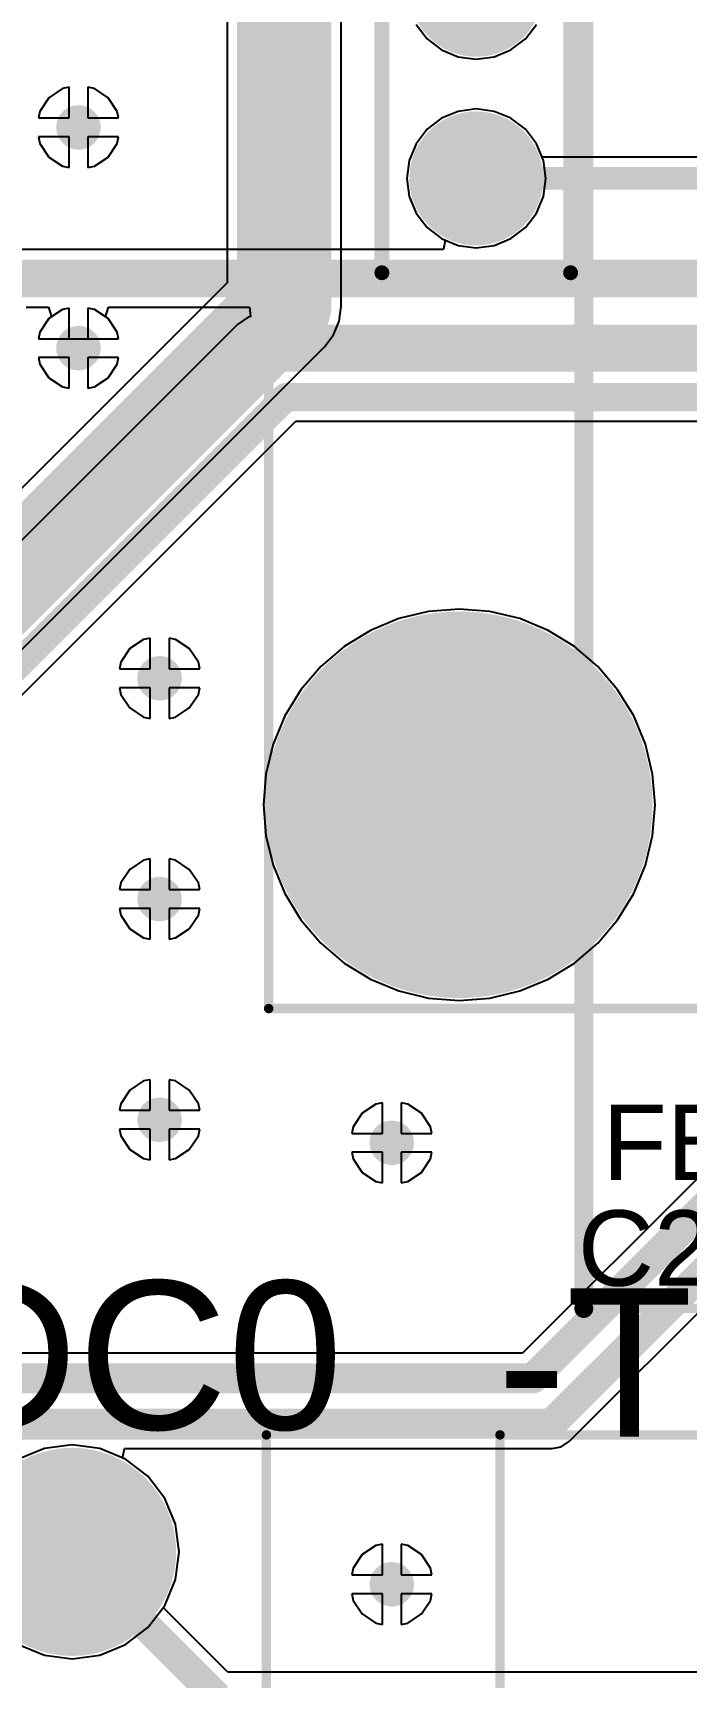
# Model space of a CAD drawing. Header units: millimetres. Extents: x -0.26 to 4.68, y -0.29 to 2.93.
# Drawn here: x 1.232 to 1.578, y 0.285 to 1.156 of the extents above; entities that cross this region are included whole.
import ezdxf

# ---------------------------------------------------------------- set-up
doc = ezdxf.new("R2010")
doc.units = ezdxf.units.MM
doc.header["$MEASUREMENT"] = 0
for name, color, linetype in [('BottomLayer', 5, 'Continuous'), ('BottomSolder', 6, 'Continuous'), ('Mechanical1', 6, 'Continuous'), ('MultiLayer', 9, 'Continuous'), ('PadHoleLayer', 156, 'Continuous'), ('TopLayer', 1, 'Continuous'), ('TopOverlay', 2, 'Continuous'), ('TopSolder', 216, 'Continuous'), ('ViaHoleLayer', 16, 'Continuous')]:
    doc.layers.add(name, color=color, linetype=linetype)
doc.styles.add('Arial', font='', dxfattribs={"height": 0.2})
doc.styles.get('Arial').set_extended_font_data('Arial')

# ---------------------------------------------------------------- blocks, each defined once
blk = doc.blocks.new('HA0200500000G_4')
at = {"layer": 'BottomLayer'}
h = blk.add_hatch(color=5, dxfattribs=at)
edge = h.paths.add_edge_path()
edge.add_arc((-0.1, 0.15), 0.05118, 0, 360)
h = blk.add_hatch(color=5, dxfattribs=at)
edge = h.paths.add_edge_path()
edge.add_arc((0.1, 0.15), 0.05118, 0, 360)
blk.add_hatch(color=5, dxfattribs=at).paths.add_polyline_path([(-0.15118, -0.09882), (-0.04882, -0.09882), (-0.04882, -0.20118), (-0.15118, -0.20118)])
h = blk.add_hatch(color=5, dxfattribs=at)
edge = h.paths.add_edge_path()
edge.add_arc((0.1, -0.15), 0.05118, 0, 360)
at = {"layer": 'BottomSolder'}
h = blk.add_hatch(color=6, dxfattribs=at)
edge = h.paths.add_edge_path()
edge.add_arc((-0.1, 0.15), 0.05518, 0, 360)
h = blk.add_hatch(color=6, dxfattribs=at)
edge = h.paths.add_edge_path()
edge.add_arc((0.1, 0.15), 0.05518, 0, 360)
blk.add_hatch(color=6, dxfattribs=at).paths.add_polyline_path([(-0.15518, -0.09482), (-0.04482, -0.09482), (-0.04482, -0.20518), (-0.15518, -0.20518)])
h = blk.add_hatch(color=6, dxfattribs=at)
edge = h.paths.add_edge_path()
edge.add_arc((0.1, -0.15), 0.05518, 0, 360)
at = {"layer": 'MultiLayer'}
h = blk.add_hatch(color=9, dxfattribs=at)
edge = h.paths.add_edge_path()
edge.add_arc((-0.1, 0.15), 0.05118, 0, 360)
h = blk.add_hatch(color=9, dxfattribs=at)
edge = h.paths.add_edge_path()
edge.add_arc((0.1, 0.15), 0.05118, 0, 360)
blk.add_hatch(color=9, dxfattribs=at).paths.add_polyline_path([(-0.15118, -0.09882), (-0.04882, -0.09882), (-0.04882, -0.20118), (-0.15118, -0.20118)])
h = blk.add_hatch(color=9, dxfattribs=at)
edge = h.paths.add_edge_path()
edge.add_arc((0.1, -0.15), 0.05118, 0, 360)
at = {"layer": 'PadHoleLayer'}
h = blk.add_hatch(color=156, dxfattribs=at)
edge = h.paths.add_edge_path()
edge.add_arc((-0.1, 0.15), 0.02559, 0, 360)
h = blk.add_hatch(color=156, dxfattribs=at)
edge = h.paths.add_edge_path()
edge.add_arc((0.1, 0.15), 0.02559, 0, 360)
h = blk.add_hatch(color=156, dxfattribs=at)
edge = h.paths.add_edge_path()
edge.add_arc((-0.1, -0.15), 0.02559, 0, 360)
h = blk.add_hatch(color=156, dxfattribs=at)
edge = h.paths.add_edge_path()
edge.add_arc((0.1, -0.15), 0.02559, 0, 360)
at = {"layer": 'TopLayer'}
h = blk.add_hatch(color=1, dxfattribs=at)
edge = h.paths.add_edge_path()
edge.add_arc((-0.1, 0.15), 0.05118, 0, 360)
h = blk.add_hatch(color=1, dxfattribs=at)
edge = h.paths.add_edge_path()
edge.add_arc((0.1, 0.15), 0.05118, 0, 360)
blk.add_hatch(color=1, dxfattribs=at).paths.add_polyline_path([(-0.15118, -0.09882), (-0.04882, -0.09882), (-0.04882, -0.20118), (-0.15118, -0.20118)])
h = blk.add_hatch(color=1, dxfattribs=at)
edge = h.paths.add_edge_path()
edge.add_arc((0.1, -0.15), 0.05118, 0, 360)
at = {"layer": 'TopSolder'}
h = blk.add_hatch(color=216, dxfattribs=at)
edge = h.paths.add_edge_path()
edge.add_arc((-0.1, 0.15), 0.05518, 0, 360)
h = blk.add_hatch(color=216, dxfattribs=at)
edge = h.paths.add_edge_path()
edge.add_arc((0.1, 0.15), 0.05518, 0, 360)
blk.add_hatch(color=216, dxfattribs=at).paths.add_polyline_path([(-0.15518, -0.09482), (-0.04482, -0.09482), (-0.04482, -0.20518), (-0.15518, -0.20518)])
h = blk.add_hatch(color=216, dxfattribs=at)
edge = h.paths.add_edge_path()
edge.add_arc((0.1, -0.15), 0.05518, 0, 360)
at = {"layer": 'TopOverlay', "const_width": 0.005}
for points in [[(-0.301, 0.212), (0.203, 0.212)], [(-0.301, -0.21), (-0.301, 0.212)], [(0.203, -0.315), (0.203, 0.212)], [(-0.301, -0.21), (-0.195, -0.21)], [(-0.195, -0.21), (0.203, -0.21)], [(-0.195, -0.315), (-0.195, -0.21)], [(-0.195, -0.315), (0.203, -0.315)]]:
    blk.add_lwpolyline(points, dxfattribs=at)
at = {"layer": 'TopOverlay', "const_width": 0.0025}
for points in [[(-0.30225, 0.212, 1), (-0.29975, 0.212, 1)], [(-0.30225, 0.212, 1), (-0.29975, 0.212, 1)], [(0.20175, 0.212, 1), (0.20425, 0.212, 1)], [(0.20175, 0.212, 1), (0.20425, 0.212, 1)], [(-0.30225, -0.21, 1), (-0.29975, -0.21, 1)], [(-0.30225, -0.21, 1), (-0.29975, -0.21, 1)], [(-0.19625, -0.21, 1), (-0.19375, -0.21, 1)], [(-0.19625, -0.21, 1), (-0.19375, -0.21, 1)], [(-0.19625, -0.21, 1), (-0.19375, -0.21, 1)], [(0.20175, -0.21, 1), (0.20425, -0.21, 1)], [(-0.19625, -0.315, 1), (-0.19375, -0.315, 1)], [(-0.19625, -0.315, 1), (-0.19375, -0.315, 1)], [(0.20175, -0.315, 1), (0.20425, -0.315, 1)], [(0.20175, -0.315, 1), (0.20425, -0.315, 1)]]:
    blk.add_lwpolyline(points, format="xyb", close=True, dxfattribs=at)
blk = doc.blocks.new('HA0200500000G_5')
at = {"layer": 'BottomLayer'}
h = blk.add_hatch(color=5, dxfattribs=at)
edge = h.paths.add_edge_path()
edge.add_arc((-0.1, 0.15), 0.05118, 0, 360)
h = blk.add_hatch(color=5, dxfattribs=at)
edge = h.paths.add_edge_path()
edge.add_arc((0.1, 0.15), 0.05118, 0, 360)
blk.add_hatch(color=5, dxfattribs=at).paths.add_polyline_path([(-0.15118, -0.09882), (-0.04882, -0.09882), (-0.04882, -0.20118), (-0.15118, -0.20118)])
h = blk.add_hatch(color=5, dxfattribs=at)
edge = h.paths.add_edge_path()
edge.add_arc((0.1, -0.15), 0.05118, 0, 360)
at = {"layer": 'BottomSolder'}
h = blk.add_hatch(color=6, dxfattribs=at)
edge = h.paths.add_edge_path()
edge.add_arc((-0.1, 0.15), 0.05518, 0, 360)
h = blk.add_hatch(color=6, dxfattribs=at)
edge = h.paths.add_edge_path()
edge.add_arc((0.1, 0.15), 0.05518, 0, 360)
blk.add_hatch(color=6, dxfattribs=at).paths.add_polyline_path([(-0.15518, -0.09482), (-0.04482, -0.09482), (-0.04482, -0.20518), (-0.15518, -0.20518)])
h = blk.add_hatch(color=6, dxfattribs=at)
edge = h.paths.add_edge_path()
edge.add_arc((0.1, -0.15), 0.05518, 0, 360)
at = {"layer": 'MultiLayer'}
h = blk.add_hatch(color=9, dxfattribs=at)
edge = h.paths.add_edge_path()
edge.add_arc((-0.1, 0.15), 0.05118, 0, 360)
h = blk.add_hatch(color=9, dxfattribs=at)
edge = h.paths.add_edge_path()
edge.add_arc((0.1, 0.15), 0.05118, 0, 360)
blk.add_hatch(color=9, dxfattribs=at).paths.add_polyline_path([(-0.15118, -0.09882), (-0.04882, -0.09882), (-0.04882, -0.20118), (-0.15118, -0.20118)])
h = blk.add_hatch(color=9, dxfattribs=at)
edge = h.paths.add_edge_path()
edge.add_arc((0.1, -0.15), 0.05118, 0, 360)
at = {"layer": 'PadHoleLayer'}
h = blk.add_hatch(color=156, dxfattribs=at)
edge = h.paths.add_edge_path()
edge.add_arc((-0.1, 0.15), 0.02559, 0, 360)
h = blk.add_hatch(color=156, dxfattribs=at)
edge = h.paths.add_edge_path()
edge.add_arc((0.1, 0.15), 0.02559, 0, 360)
h = blk.add_hatch(color=156, dxfattribs=at)
edge = h.paths.add_edge_path()
edge.add_arc((-0.1, -0.15), 0.02559, 0, 360)
h = blk.add_hatch(color=156, dxfattribs=at)
edge = h.paths.add_edge_path()
edge.add_arc((0.1, -0.15), 0.02559, 0, 360)
at = {"layer": 'TopLayer'}
h = blk.add_hatch(color=1, dxfattribs=at)
edge = h.paths.add_edge_path()
edge.add_arc((-0.1, 0.15), 0.05118, 0, 360)
h = blk.add_hatch(color=1, dxfattribs=at)
edge = h.paths.add_edge_path()
edge.add_arc((0.1, 0.15), 0.05118, 0, 360)
blk.add_hatch(color=1, dxfattribs=at).paths.add_polyline_path([(-0.15118, -0.09882), (-0.04882, -0.09882), (-0.04882, -0.20118), (-0.15118, -0.20118)])
h = blk.add_hatch(color=1, dxfattribs=at)
edge = h.paths.add_edge_path()
edge.add_arc((0.1, -0.15), 0.05118, 0, 360)
at = {"layer": 'TopSolder'}
h = blk.add_hatch(color=216, dxfattribs=at)
edge = h.paths.add_edge_path()
edge.add_arc((-0.1, 0.15), 0.05518, 0, 360)
h = blk.add_hatch(color=216, dxfattribs=at)
edge = h.paths.add_edge_path()
edge.add_arc((0.1, 0.15), 0.05518, 0, 360)
blk.add_hatch(color=216, dxfattribs=at).paths.add_polyline_path([(-0.15518, -0.09482), (-0.04482, -0.09482), (-0.04482, -0.20518), (-0.15518, -0.20518)])
h = blk.add_hatch(color=216, dxfattribs=at)
edge = h.paths.add_edge_path()
edge.add_arc((0.1, -0.15), 0.05518, 0, 360)
at = {"layer": 'TopOverlay', "const_width": 0.005}
for points in [[(-0.301, 0.212), (0.203, 0.212)], [(-0.301, -0.21), (-0.301, 0.212)], [(0.203, -0.315), (0.203, 0.212)], [(-0.301, -0.21), (-0.195, -0.21)], [(-0.195, -0.21), (0.203, -0.21)], [(-0.195, -0.315), (-0.195, -0.21)], [(-0.195, -0.315), (0.203, -0.315)]]:
    blk.add_lwpolyline(points, dxfattribs=at)
at = {"layer": 'TopOverlay', "const_width": 0.0025}
for points in [[(-0.30225, 0.212, 1), (-0.29975, 0.212, 1)], [(-0.30225, 0.212, 1), (-0.29975, 0.212, 1)], [(0.20175, 0.212, 1), (0.20425, 0.212, 1)], [(0.20175, 0.212, 1), (0.20425, 0.212, 1)], [(-0.30225, -0.21, 1), (-0.29975, -0.21, 1)], [(-0.30225, -0.21, 1), (-0.29975, -0.21, 1)], [(-0.19625, -0.21, 1), (-0.19375, -0.21, 1)], [(-0.19625, -0.21, 1), (-0.19375, -0.21, 1)], [(-0.19625, -0.21, 1), (-0.19375, -0.21, 1)], [(0.20175, -0.21, 1), (0.20425, -0.21, 1)], [(-0.19625, -0.315, 1), (-0.19375, -0.315, 1)], [(-0.19625, -0.315, 1), (-0.19375, -0.315, 1)], [(0.20175, -0.315, 1), (0.20425, -0.315, 1)], [(0.20175, -0.315, 1), (0.20425, -0.315, 1)]]:
    blk.add_lwpolyline(points, format="xyb", close=True, dxfattribs=at)
blk = doc.blocks.new('ZIO_101954_95')
at = {"layer": 'Mechanical1', "const_width": 0.005}
for points in [[(-0.719, -1.74), (-0.719, 0.057)], [(-0.719, -1.74), (0.719, -1.74)]]:
    blk.add_lwpolyline(points, dxfattribs=at)
at = {"layer": 'Mechanical1', "const_width": 0.0025}
blk.add_lwpolyline([(-0.72025, -1.74, 1), (-0.71775, -1.74, 1)], format="xyb", close=True, dxfattribs=at)
blk.add_lwpolyline([(-0.72025, -1.74, 1), (-0.71775, -1.74, 1)], format="xyb", close=True, dxfattribs=at)
blk = doc.blocks.new('1_5_____RGB_OLED_97')
at = {"layer": 'BottomLayer'}
h = blk.add_hatch(color=5, dxfattribs=at)
edge = h.paths.add_edge_path()
edge.add_arc((-0.3, 0), 0.0315, 0, 360)
h = blk.add_hatch(color=5, dxfattribs=at)
edge = h.paths.add_edge_path()
edge.add_arc((-0.2, 0), 0.0315, 0, 360)
at = {"layer": 'BottomSolder'}
h = blk.add_hatch(color=6, dxfattribs=at)
edge = h.paths.add_edge_path()
edge.add_arc((-0.3, 0), 0.0355, 0, 360)
h = blk.add_hatch(color=6, dxfattribs=at)
edge = h.paths.add_edge_path()
edge.add_arc((-0.2, 0), 0.0355, 0, 360)
at = {"layer": 'MultiLayer'}
h = blk.add_hatch(color=9, dxfattribs=at)
edge = h.paths.add_edge_path()
edge.add_arc((-0.3, 0), 0.0315, 0, 360)
h = blk.add_hatch(color=9, dxfattribs=at)
edge = h.paths.add_edge_path()
edge.add_arc((-0.2, 0), 0.0315, 0, 360)
at = {"layer": 'PadHoleLayer'}
h = blk.add_hatch(color=156, dxfattribs=at)
edge = h.paths.add_edge_path()
edge.add_arc((-0.3, 0), 0.01772, 0, 360)
at = {"layer": 'TopLayer'}
h = blk.add_hatch(color=1, dxfattribs=at)
edge = h.paths.add_edge_path()
edge.add_arc((-0.3, 0), 0.0315, 0, 360)
h = blk.add_hatch(color=1, dxfattribs=at)
edge = h.paths.add_edge_path()
edge.add_arc((-0.2, 0), 0.0315, 0, 360)
at = {"layer": 'TopSolder'}
h = blk.add_hatch(color=216, dxfattribs=at)
edge = h.paths.add_edge_path()
edge.add_arc((-0.3, 0), 0.0355, 0, 360)
h = blk.add_hatch(color=216, dxfattribs=at)
edge = h.paths.add_edge_path()
edge.add_arc((-0.2, 0), 0.0355, 0, 360)
at = {"layer": 'Mechanical1', "const_width": 0.005}
for points in [[(0.74, 0.11), (-0.74, 0.11)], [(-0.74, 0.11), (-0.74, -1.666)]]:
    blk.add_lwpolyline(points, dxfattribs=at)
at = {"layer": 'Mechanical1', "const_width": 0.0025}
blk.add_lwpolyline([(-0.74125, 0.11, 1), (-0.73875, 0.11, 1)], format="xyb", close=True, dxfattribs=at)
blk.add_lwpolyline([(-0.74125, 0.11, 1), (-0.73875, 0.11, 1)], format="xyb", close=True, dxfattribs=at)
at = {"layer": 'TopOverlay', "const_width": 0.00787}
for points in [[(-0.35, 0.05), (-0.35, -0.05)], [(-0.35, 0.05), (0.35, 0.05)], [(-0.35, -0.05), (0.35, -0.05)]]:
    blk.add_lwpolyline(points, dxfattribs=at)
at = {"layer": 'TopOverlay', "const_width": 0.00394}
for points in [[(-0.35197, 0.05, 1), (-0.34803, 0.05, 1)], [(-0.35197, 0.05, 1), (-0.34803, 0.05, 1)], [(-0.35197, -0.05, 1), (-0.34803, -0.05, 1)], [(-0.35197, -0.05, 1), (-0.34803, -0.05, 1)]]:
    blk.add_lwpolyline(points, format="xyb", close=True, dxfattribs=at)

msp = doc.modelspace()

# ---------------------------------------------------------------- hatches: boundary and pattern name
at = {"layer": 'BottomLayer'}
h = msp.add_hatch(color=5, dxfattribs=at)
edge = h.paths.add_edge_path()
edge.add_arc((1.256, 1.106), 0.01181, 0, 360)
h = msp.add_hatch(color=5, dxfattribs=at)
edge = h.paths.add_edge_path()
edge.add_arc((1.256, 0.989), 0.01181, 0, 360)
h = msp.add_hatch(color=5, dxfattribs=at)
edge = h.paths.add_edge_path()
edge.add_arc((1.45782, 0.74695), 0.09843, 0, 360)
h = msp.add_hatch(color=5, dxfattribs=at)
edge = h.paths.add_edge_path()
edge.add_arc((1.299, 0.814), 0.01181, 0, 360)
h = msp.add_hatch(color=5, dxfattribs=at)
edge = h.paths.add_edge_path()
edge.add_arc((1.299, 0.697), 0.01181, 0, 360)
h = msp.add_hatch(color=5, dxfattribs=at)
edge = h.paths.add_edge_path()
edge.add_arc((1.299, 0.58), 0.01181, 0, 360)
h = msp.add_hatch(color=5, dxfattribs=at)
edge = h.paths.add_edge_path()
edge.add_arc((1.42205, 0.56777), 0.01181, 0, 360)
h = msp.add_hatch(color=5, dxfattribs=at)
edge = h.paths.add_edge_path()
edge.add_arc((1.42205, 0.33377), 0.01181, 0, 360)
at = {"layer": 'BottomSolder'}
h = msp.add_hatch(color=6, dxfattribs=at)
edge = h.paths.add_edge_path()
edge.add_arc((1.256, 1.106), 0.00591, 0, 360)
h = msp.add_hatch(color=6, dxfattribs=at)
edge = h.paths.add_edge_path()
edge.add_arc((1.256, 0.989), 0.00591, 0, 360)
h = msp.add_hatch(color=6, dxfattribs=at)
edge = h.paths.add_edge_path()
edge.add_arc((1.45782, 0.74695), 0.10243, 0, 360)
h = msp.add_hatch(color=6, dxfattribs=at)
edge = h.paths.add_edge_path()
edge.add_arc((1.299, 0.814), 0.00591, 0, 360)
h = msp.add_hatch(color=6, dxfattribs=at)
edge = h.paths.add_edge_path()
edge.add_arc((1.299, 0.697), 0.00591, 0, 360)
h = msp.add_hatch(color=6, dxfattribs=at)
edge = h.paths.add_edge_path()
edge.add_arc((1.299, 0.58), 0.00591, 0, 360)
h = msp.add_hatch(color=6, dxfattribs=at)
edge = h.paths.add_edge_path()
edge.add_arc((1.42205, 0.56777), 0.00591, 0, 360)
h = msp.add_hatch(color=6, dxfattribs=at)
edge = h.paths.add_edge_path()
edge.add_arc((1.42205, 0.33377), 0.00591, 0, 360)
at = {"layer": 'MultiLayer'}
h = msp.add_hatch(color=9, dxfattribs=at)
edge = h.paths.add_edge_path()
edge.add_arc((1.45782, 0.74695), 0.09843, 0, 360)
at = {"layer": 'PadHoleLayer'}
h = msp.add_hatch(color=156, dxfattribs=at)
edge = h.paths.add_edge_path()
edge.add_arc((1.45782, 0.74695), 0.06102, 0, 360)
at = {"layer": 'TopLayer'}
h = msp.add_hatch(color=1, dxfattribs=at)
edge = h.paths.add_edge_path()
edge.add_arc((1.256, 1.106), 0.01181, 0, 360)
h = msp.add_hatch(color=1, dxfattribs=at)
edge = h.paths.add_edge_path()
edge.add_arc((1.256, 0.989), 0.01181, 0, 360)
h = msp.add_hatch(color=1, dxfattribs=at)
edge = h.paths.add_edge_path()
edge.add_arc((1.45782, 0.74695), 0.09843, 0, 360)
h = msp.add_hatch(color=1, dxfattribs=at)
edge = h.paths.add_edge_path()
edge.add_arc((1.299, 0.814), 0.01181, 0, 360)
h = msp.add_hatch(color=1, dxfattribs=at)
edge = h.paths.add_edge_path()
edge.add_arc((1.299, 0.697), 0.01181, 0, 360)
h = msp.add_hatch(color=1, dxfattribs=at)
edge = h.paths.add_edge_path()
edge.add_arc((1.299, 0.58), 0.01181, 0, 360)
h = msp.add_hatch(color=1, dxfattribs=at)
edge = h.paths.add_edge_path()
edge.add_arc((1.42205, 0.56777), 0.01181, 0, 360)
h = msp.add_hatch(color=1, dxfattribs=at)
edge = h.paths.add_edge_path()
edge.add_arc((1.42205, 0.33377), 0.01181, 0, 360)
at = {"layer": 'TopSolder'}
h = msp.add_hatch(color=216, dxfattribs=at)
edge = h.paths.add_edge_path()
edge.add_arc((1.256, 1.106), 0.00591, 0, 360)
h = msp.add_hatch(color=216, dxfattribs=at)
edge = h.paths.add_edge_path()
edge.add_arc((1.256, 0.989), 0.00591, 0, 360)
h = msp.add_hatch(color=216, dxfattribs=at)
edge = h.paths.add_edge_path()
edge.add_arc((1.45782, 0.74695), 0.10243, 0, 360)
h = msp.add_hatch(color=216, dxfattribs=at)
edge = h.paths.add_edge_path()
edge.add_arc((1.299, 0.814), 0.00591, 0, 360)
h = msp.add_hatch(color=216, dxfattribs=at)
edge = h.paths.add_edge_path()
edge.add_arc((1.299, 0.697), 0.00591, 0, 360)
h = msp.add_hatch(color=216, dxfattribs=at)
edge = h.paths.add_edge_path()
edge.add_arc((1.299, 0.58), 0.00591, 0, 360)
h = msp.add_hatch(color=216, dxfattribs=at)
edge = h.paths.add_edge_path()
edge.add_arc((1.42205, 0.56777), 0.00591, 0, 360)
h = msp.add_hatch(color=216, dxfattribs=at)
edge = h.paths.add_edge_path()
edge.add_arc((1.42205, 0.33377), 0.00591, 0, 360)
at = {"layer": 'ViaHoleLayer'}
h = msp.add_hatch(color=16, dxfattribs=at)
edge = h.paths.add_edge_path()
edge.add_arc((1.256, 1.106), 0.00591, 0, 360)
h = msp.add_hatch(color=16, dxfattribs=at)
edge = h.paths.add_edge_path()
edge.add_arc((1.256, 0.989), 0.00591, 0, 360)
h = msp.add_hatch(color=16, dxfattribs=at)
edge = h.paths.add_edge_path()
edge.add_arc((1.299, 0.814), 0.00591, 0, 360)
h = msp.add_hatch(color=16, dxfattribs=at)
edge = h.paths.add_edge_path()
edge.add_arc((1.299, 0.697), 0.00591, 0, 360)
h = msp.add_hatch(color=16, dxfattribs=at)
edge = h.paths.add_edge_path()
edge.add_arc((1.299, 0.58), 0.00591, 0, 360)
h = msp.add_hatch(color=16, dxfattribs=at)
edge = h.paths.add_edge_path()
edge.add_arc((1.42205, 0.56777), 0.00591, 0, 360)
h = msp.add_hatch(color=16, dxfattribs=at)
edge = h.paths.add_edge_path()
edge.add_arc((1.42205, 0.33377), 0.00591, 0, 360)

# ---------------------------------------------------------------- linework, layer by layer
at = {"layer": 'BottomLayer'}
for p, q in [((1.43494, 1.16054), (1.44079, 1.15292)), ((1.49285, 1.15292), (1.4987, 1.16054)), ((1.44079, 1.15292), (1.44842, 1.14707)), ((1.48523, 1.14707), (1.49285, 1.15292)), ((1.44842, 1.14707), (1.4573, 1.14339)), ((1.4573, 1.14339), (1.46682, 1.14214)), ((1.46682, 1.14214), (1.47635, 1.14339)), ((1.47635, 1.14339), (1.48523, 1.14707)), ((1.24749, 1.12655), (1.24028, 1.12172)), ((1.251, 1.12724), (1.24749, 1.12655)), ((1.251, 1.111), (1.251, 1.12724)), ((1.26451, 1.12655), (1.261, 1.12724)), ((1.261, 1.12724), (1.261, 1.111)), ((1.27172, 1.12172), (1.26451, 1.12655)), ((1.24028, 1.12172), (1.23545, 1.11451)), ((1.27655, 1.11451), (1.27172, 1.12172)), ((1.46682, 1.11576), (1.4573, 1.11451)), ((1.47635, 1.11451), (1.46682, 1.11576)), ((1.23545, 1.11451), (1.23476, 1.111)), ((1.23476, 1.111), (1.251, 1.111)), ((1.261, 1.111), (1.27724, 1.111)), ((1.27724, 1.111), (1.27655, 1.11451)), ((1.44842, 1.11083), (1.44079, 1.10498)), ((1.4573, 1.11451), (1.44842, 1.11083)), ((1.48523, 1.11083), (1.47635, 1.11451)), ((1.49285, 1.10498), (1.48523, 1.11083)), ((1.251, 1.101), (1.23476, 1.101)), ((1.23476, 1.101), (1.23545, 1.09749)), ((1.251, 1.08476), (1.251, 1.101)), ((1.27724, 1.101), (1.261, 1.101)), ((1.261, 1.101), (1.261, 1.08476)), ((1.27655, 1.09749), (1.27724, 1.101)), ((1.44079, 1.10498), (1.43494, 1.09735)), ((1.4987, 1.09735), (1.49285, 1.10498)), ((1.23545, 1.09749), (1.24028, 1.09028)), ((1.24028, 1.09028), (1.24749, 1.08545)), ((1.26451, 1.08545), (1.27172, 1.09028)), ((1.27172, 1.09028), (1.27655, 1.09749)), ((1.43494, 1.09735), (1.43127, 1.08848)), ((1.50168, 1.09016), (1.4987, 1.09735)), ((1.60618, 1.09016), (1.50168, 1.09016)), ((1.24749, 1.08545), (1.251, 1.08476)), ((1.261, 1.08476), (1.26451, 1.08545)), ((1.43127, 1.08848), (1.43001, 1.07895)), ((1.43001, 1.07895), (1.43127, 1.06942)), ((1.43127, 1.06942), (1.43494, 1.06054)), ((1.43494, 1.06054), (1.44079, 1.05292)), ((1.44079, 1.05292), (1.44842, 1.04707)), ((1.44842, 1.04707), (1.45041, 1.04624)), ((1.45041, 1.04624), (1.44942, 1.04124)), ((1.44942, 1.04124), (1.13182, 1.04124)), ((1.22827, 1.01065), (1.24015, 1.01065)), ((1.24028, 1.00472), (1.23545, 0.99751)), ((1.24015, 1.01065), (1.24167, 1.00565)), ((1.24167, 1.00565), (1.24028, 1.00472)), ((1.27033, 1.00565), (1.27185, 1.01065)), ((1.27172, 1.00472), (1.27033, 1.00565)), ((1.27655, 0.99751), (1.27172, 1.00472)), ((1.27185, 1.01065), (1.34662, 1.01065)), ((1.34599, 1.00543), (1.34021, 1.00157)), ((1.34711, 1.00565), (1.34599, 1.00543)), ((1.34662, 1.01065), (1.34711, 1.00565)), ((1.34021, 1.00157), (1.17348, 0.83483)), ((1.23545, 0.99751), (1.23476, 0.994)), ((1.23476, 0.994), (1.27724, 0.994)), ((1.27724, 0.994), (1.27655, 0.99751)), ((1.251, 0.984), (1.23476, 0.984)), ((1.23476, 0.984), (1.23545, 0.98049)), ((1.23545, 0.98049), (1.24028, 0.97328)), ((1.251, 0.96776), (1.251, 0.984)), ((1.27724, 0.984), (1.261, 0.984)), ((1.261, 0.984), (1.261, 0.96776)), ((1.27172, 0.97328), (1.27655, 0.98049)), ((1.27655, 0.98049), (1.27724, 0.984)), ((1.24028, 0.97328), (1.24749, 0.96845)), ((1.24749, 0.96845), (1.251, 0.96776)), ((1.261, 0.96776), (1.26451, 0.96845)), ((1.26451, 0.96845), (1.27172, 0.97328)), ((1.18583, 0.76494), (1.3712, 0.9503)), ((1.3712, 0.9503), (1.64492, 0.9503)), ((1.42576, 0.84562), (1.41072, 0.83939)), ((1.44159, 0.84942), (1.42576, 0.84562)), ((1.45782, 0.85069), (1.44159, 0.84942)), ((1.47405, 0.84942), (1.45782, 0.85069)), ((1.48988, 0.84562), (1.47405, 0.84942)), ((1.50492, 0.83939), (1.48988, 0.84562)), ((1.41072, 0.83939), (1.39684, 0.83088)), ((1.5188, 0.83088), (1.50492, 0.83939)), ((1.28328, 0.82972), (1.27845, 0.82251)), ((1.29049, 0.83455), (1.28328, 0.82972)), ((1.294, 0.83524), (1.29049, 0.83455)), ((1.294, 0.819), (1.294, 0.83524)), ((1.30751, 0.83455), (1.304, 0.83524)), ((1.304, 0.83524), (1.304, 0.819)), ((1.31472, 0.82972), (1.30751, 0.83455)), ((1.31955, 0.82251), (1.31472, 0.82972)), ((1.39684, 0.83088), (1.38446, 0.82031)), ((1.53118, 0.82031), (1.5188, 0.83088)), ((1.27845, 0.82251), (1.27776, 0.819)), ((1.32024, 0.819), (1.31955, 0.82251)), ((1.38446, 0.82031), (1.37389, 0.80793)), ((1.54175, 0.80793), (1.53118, 0.82031)), ((1.27776, 0.819), (1.294, 0.819)), ((1.304, 0.819), (1.32024, 0.819)), ((1.294, 0.809), (1.27776, 0.809)), ((1.27776, 0.809), (1.27845, 0.80549)), ((1.27845, 0.80549), (1.28328, 0.79828)), ((1.294, 0.79276), (1.294, 0.809)), ((1.32024, 0.809), (1.304, 0.809)), ((1.304, 0.809), (1.304, 0.79276)), ((1.31472, 0.79828), (1.31955, 0.80549)), ((1.31955, 0.80549), (1.32024, 0.809)), ((1.37389, 0.80793), (1.36539, 0.79405)), ((1.55026, 0.79405), (1.54175, 0.80793)), ((1.28328, 0.79828), (1.29049, 0.79345)), ((1.29049, 0.79345), (1.294, 0.79276)), ((1.304, 0.79276), (1.30751, 0.79345)), ((1.30751, 0.79345), (1.31472, 0.79828)), ((1.36539, 0.79405), (1.35916, 0.77901)), ((1.55649, 0.77901), (1.55026, 0.79405)), ((1.35916, 0.77901), (1.35535, 0.76318)), ((1.56029, 0.76318), (1.55649, 0.77901)), ((1.35535, 0.76318), (1.35408, 0.74695)), ((1.56157, 0.74695), (1.56029, 0.76318)), ((1.35408, 0.74695), (1.35535, 0.73072)), ((1.56029, 0.73072), (1.56157, 0.74695)), ((1.35535, 0.73072), (1.35916, 0.71489)), ((1.55649, 0.71489), (1.56029, 0.73072)), ((1.29049, 0.71755), (1.28328, 0.71272)), ((1.294, 0.71824), (1.29049, 0.71755)), ((1.294, 0.702), (1.294, 0.71824)), ((1.30751, 0.71755), (1.304, 0.71824)), ((1.304, 0.71824), (1.304, 0.702)), ((1.31472, 0.71272), (1.30751, 0.71755)), ((1.35916, 0.71489), (1.36539, 0.69985)), ((1.55026, 0.69985), (1.55649, 0.71489)), ((1.28328, 0.71272), (1.27845, 0.70551)), ((1.31955, 0.70551), (1.31472, 0.71272)), ((1.27845, 0.70551), (1.27776, 0.702)), ((1.27776, 0.702), (1.294, 0.702)), ((1.304, 0.702), (1.32024, 0.702)), ((1.32024, 0.702), (1.31955, 0.70551)), ((1.36539, 0.69985), (1.37389, 0.68597)), ((1.54175, 0.68597), (1.55026, 0.69985)), ((1.294, 0.692), (1.27776, 0.692)), ((1.27776, 0.692), (1.27845, 0.68849)), ((1.294, 0.67576), (1.294, 0.692)), ((1.32024, 0.692), (1.304, 0.692)), ((1.304, 0.692), (1.304, 0.67576)), ((1.31955, 0.68849), (1.32024, 0.692)), ((1.27845, 0.68849), (1.28328, 0.68128)), ((1.28328, 0.68128), (1.29049, 0.67645)), ((1.30751, 0.67645), (1.31472, 0.68128)), ((1.31472, 0.68128), (1.31955, 0.68849)), ((1.37389, 0.68597), (1.38446, 0.67359)), ((1.53118, 0.67359), (1.54175, 0.68597)), ((1.29049, 0.67645), (1.294, 0.67576)), ((1.304, 0.67576), (1.30751, 0.67645)), ((1.38446, 0.67359), (1.39684, 0.66302)), ((1.5188, 0.66302), (1.53118, 0.67359)), ((1.39684, 0.66302), (1.41072, 0.65451)), ((1.50492, 0.65451), (1.5188, 0.66302)), ((1.41072, 0.65451), (1.42576, 0.64828)), ((1.48988, 0.64828), (1.50492, 0.65451)), ((1.42576, 0.64828), (1.44159, 0.64448)), ((1.47405, 0.64448), (1.48988, 0.64828)), ((1.44159, 0.64448), (1.45782, 0.6432)), ((1.45782, 0.6432), (1.47405, 0.64448)), ((1.28328, 0.59572), (1.27845, 0.58851)), ((1.29049, 0.60055), (1.28328, 0.59572)), ((1.294, 0.60124), (1.29049, 0.60055)), ((1.294, 0.585), (1.294, 0.60124)), ((1.30751, 0.60055), (1.304, 0.60124)), ((1.304, 0.60124), (1.304, 0.585)), ((1.31472, 0.59572), (1.30751, 0.60055)), ((1.31955, 0.58851), (1.31472, 0.59572)), ((1.27845, 0.58851), (1.27776, 0.585)), ((1.27776, 0.585), (1.294, 0.585)), ((1.304, 0.585), (1.32024, 0.585)), ((1.32024, 0.585), (1.31955, 0.58851)), ((1.41354, 0.58832), (1.40633, 0.5835)), ((1.41705, 0.58901), (1.41354, 0.58832)), ((1.41705, 0.57277), (1.41705, 0.58901)), ((1.43056, 0.58832), (1.42705, 0.58901)), ((1.42705, 0.58901), (1.42705, 0.57277)), ((1.43778, 0.5835), (1.43056, 0.58832)), ((1.40151, 0.57628), (1.40081, 0.57277)), ((1.40633, 0.5835), (1.40151, 0.57628)), ((1.4426, 0.57628), (1.43778, 0.5835)), ((1.4433, 0.57277), (1.4426, 0.57628)), ((1.294, 0.575), (1.27776, 0.575)), ((1.27776, 0.575), (1.27845, 0.57149)), ((1.27845, 0.57149), (1.28328, 0.56428)), ((1.294, 0.55876), (1.294, 0.575)), ((1.32024, 0.575), (1.304, 0.575)), ((1.304, 0.575), (1.304, 0.55876)), ((1.31472, 0.56428), (1.31955, 0.57149)), ((1.31955, 0.57149), (1.32024, 0.575)), ((1.40081, 0.57277), (1.41705, 0.57277)), ((1.42705, 0.57277), (1.4433, 0.57277)), ((1.28328, 0.56428), (1.29049, 0.55945)), ((1.29049, 0.55945), (1.294, 0.55876)), ((1.304, 0.55876), (1.30751, 0.55945)), ((1.30751, 0.55945), (1.31472, 0.56428)), ((1.41705, 0.56277), (1.40081, 0.56277)), ((1.40081, 0.56277), (1.40151, 0.55926)), ((1.40151, 0.55926), (1.40633, 0.55205)), ((1.41705, 0.54653), (1.41705, 0.56277)), ((1.4433, 0.56277), (1.42705, 0.56277)), ((1.42705, 0.56277), (1.42705, 0.54653)), ((1.43778, 0.55205), (1.4426, 0.55926)), ((1.4426, 0.55926), (1.4433, 0.56277)), ((1.40633, 0.55205), (1.41354, 0.54723)), ((1.43056, 0.54723), (1.43778, 0.55205)), ((1.58557, 0.55038), (1.49139, 0.4562)), ((1.41354, 0.54723), (1.41705, 0.54653)), ((1.42705, 0.54653), (1.43056, 0.54723)), ((1.5162, 0.40958), (1.6372, 0.53058)), ((1.49139, 0.4562), (1.03598, 0.4562)), ((1.27934, 0.40069), (1.28033, 0.40569)), ((1.28033, 0.40569), (1.50682, 0.40569)), ((1.50682, 0.40569), (1.51189, 0.4067)), ((1.51189, 0.4067), (1.5162, 0.40958)), ((1.28096, 0.40002), (1.27934, 0.40069)), ((1.29269, 0.39102), (1.28096, 0.40002)), ((1.3017, 0.37928), (1.29269, 0.39102)), ((1.30736, 0.36561), (1.3017, 0.37928)), ((1.30929, 0.35095), (1.30736, 0.36561)), ((1.30736, 0.33628), (1.30929, 0.35095)), ((1.40633, 0.3495), (1.40151, 0.34228)), ((1.41354, 0.35432), (1.40633, 0.3495)), ((1.41705, 0.35501), (1.41354, 0.35432)), ((1.41705, 0.33877), (1.41705, 0.35501)), ((1.43056, 0.35432), (1.42705, 0.35501)), ((1.42705, 0.35501), (1.42705, 0.33877)), ((1.43778, 0.3495), (1.43056, 0.35432)), ((1.4426, 0.34228), (1.43778, 0.3495)), ((1.40151, 0.34228), (1.40081, 0.33877)), ((1.4433, 0.33877), (1.4426, 0.34228)), ((1.3017, 0.32262), (1.30736, 0.33628)), ((1.40081, 0.33877), (1.41705, 0.33877)), ((1.42705, 0.33877), (1.4433, 0.33877)), ((1.30083, 0.32149), (1.3017, 0.32262)), ((1.41705, 0.32877), (1.40081, 0.32877)), ((1.40081, 0.32877), (1.40151, 0.32526)), ((1.40151, 0.32526), (1.40633, 0.31805)), ((1.41705, 0.31253), (1.41705, 0.32877)), ((1.4433, 0.32877), (1.42705, 0.32877)), ((1.42705, 0.32877), (1.42705, 0.31253)), ((1.43778, 0.31805), (1.4426, 0.32526)), ((1.4426, 0.32526), (1.4433, 0.32877)), ((1.33511, 0.2872), (1.30083, 0.32149)), ((1.40633, 0.31805), (1.41354, 0.31323)), ((1.43056, 0.31323), (1.43778, 0.31805)), ((1.41354, 0.31323), (1.41705, 0.31253)), ((1.42705, 0.31253), (1.43056, 0.31323)), ((3.19633, 0.2872), (1.33511, 0.2872))]:
    msp.add_line(p, q, dxfattribs=at)
for points, const_width in [([(1.46582, 1.08295), (1.46682, 1.08295)], 0.012), ([(1.46682, 1.07895), (1.61082, 1.07895)], 0.012), ([(1.13182, 1.02595), (1.61886, 1.02595)], 0.02), ([(1.18087, 0.81699), (1.35282, 0.98895)], 0.025), ([(1.35282, 0.98895), (1.63419, 0.98895)], 0.025), ([(1.17682, 0.77395), (1.36592, 0.96304)], 0.015), ([(1.36592, 0.96304), (1.64492, 0.96304)], 0.015), ([(1.49688, 0.44295), (1.59882, 0.54489)], 0.016), ([(1.50682, 0.41895), (1.62782, 0.53995)], 0.016), ([(0.99988, 0.44295), (1.49688, 0.44295)], 0.016), ([(1.00982, 0.41895), (1.50682, 0.41895)], 0.016), ([(1.25262, 0.35095), (1.32962, 0.27395)], 0.016)]:
    msp.add_lwpolyline(points, dxfattribs=dict(at, const_width=const_width))
for points, const_width in [([(1.46282, 1.08295, 1), (1.46882, 1.08295, 1)], 0.006), ([(1.46382, 1.08295, 1), (1.46982, 1.08295, 1)], 0.006), ([(1.46382, 1.07895, 1), (1.46982, 1.07895, 1)], 0.006), ([(1.34657, 0.98895, 1), (1.35907, 0.98895, 1)], 0.0125), ([(1.34657, 0.98895, 1), (1.35907, 0.98895, 1)], 0.0125), ([(1.36217, 0.96304, 1), (1.36967, 0.96304, 1)], 0.0075), ([(1.36217, 0.96304, 1), (1.36967, 0.96304, 1)], 0.0075), ([(1.49288, 0.44295, 1), (1.50088, 0.44295, 1)], 0.008), ([(1.49288, 0.44295, 1), (1.50088, 0.44295, 1)], 0.008), ([(1.50282, 0.41895, 1), (1.51082, 0.41895, 1)], 0.008), ([(1.50282, 0.41895, 1), (1.51082, 0.41895, 1)], 0.008), ([(1.24862, 0.35095, 1), (1.25662, 0.35095, 1)], 0.008)]:
    msp.add_lwpolyline(points, format="xyb", close=True, dxfattribs=dict(at, const_width=const_width))
at = {"layer": 'Mechanical1', "const_width": 0.01}
msp.add_lwpolyline([(1.52382, 0.47995), (1.52382, 1.37845)], dxfattribs=at)
at = {"layer": 'Mechanical1', "const_width": 0.005}
msp.add_lwpolyline([(1.52132, 0.47995, 1), (1.52632, 0.47995, 1)], format="xyb", close=True, dxfattribs=at)
at = {"layer": 'TopLayer'}
for p, q in [((1.33474, 1.632), (1.33474, 1.02366)), ((1.39526, 1.01113), (1.39526, 1.61947)), ((1.43494, 1.16054), (1.44079, 1.15292)), ((1.49285, 1.15292), (1.4987, 1.16054)), ((1.44079, 1.15292), (1.44842, 1.14707)), ((1.48523, 1.14707), (1.49285, 1.15292)), ((1.44842, 1.14707), (1.4573, 1.14339)), ((1.4573, 1.14339), (1.46682, 1.14214)), ((1.46682, 1.14214), (1.47635, 1.14339)), ((1.47635, 1.14339), (1.48523, 1.14707)), ((1.24749, 1.12655), (1.24028, 1.12172)), ((1.251, 1.12724), (1.24749, 1.12655)), ((1.251, 1.111), (1.251, 1.12724)), ((1.26451, 1.12655), (1.261, 1.12724)), ((1.261, 1.12724), (1.261, 1.111)), ((1.27172, 1.12172), (1.26451, 1.12655)), ((1.24028, 1.12172), (1.23545, 1.11451)), ((1.27655, 1.11451), (1.27172, 1.12172)), ((1.46682, 1.11576), (1.4573, 1.11451)), ((1.47635, 1.11451), (1.46682, 1.11576)), ((1.23545, 1.11451), (1.23476, 1.111)), ((1.23476, 1.111), (1.251, 1.111)), ((1.261, 1.111), (1.27724, 1.111)), ((1.27724, 1.111), (1.27655, 1.11451)), ((1.44842, 1.11083), (1.44079, 1.10498)), ((1.4573, 1.11451), (1.44842, 1.11083)), ((1.48523, 1.11083), (1.47635, 1.11451)), ((1.49285, 1.10498), (1.48523, 1.11083)), ((1.251, 1.101), (1.23476, 1.101)), ((1.23476, 1.101), (1.23545, 1.09749)), ((1.251, 1.08476), (1.251, 1.101)), ((1.27724, 1.101), (1.261, 1.101)), ((1.261, 1.101), (1.261, 1.08476)), ((1.27655, 1.09749), (1.27724, 1.101)), ((1.44079, 1.10498), (1.43494, 1.09735)), ((1.4987, 1.09735), (1.49285, 1.10498)), ((1.23545, 1.09749), (1.24028, 1.09028)), ((1.24028, 1.09028), (1.24749, 1.08545)), ((1.26451, 1.08545), (1.27172, 1.09028)), ((1.27172, 1.09028), (1.27655, 1.09749)), ((1.43494, 1.09735), (1.43127, 1.08848)), ((1.50238, 1.08848), (1.4987, 1.09735)), ((1.24749, 1.08545), (1.251, 1.08476)), ((1.261, 1.08476), (1.26451, 1.08545)), ((1.43127, 1.08848), (1.43001, 1.07895)), ((1.50363, 1.07895), (1.50238, 1.08848)), ((1.43001, 1.07895), (1.43127, 1.06942)), ((1.50238, 1.06942), (1.50363, 1.07895)), ((1.43127, 1.06942), (1.43494, 1.06054)), ((1.4987, 1.06054), (1.50238, 1.06942)), ((1.43494, 1.06054), (1.44079, 1.05292)), ((1.49285, 1.05292), (1.4987, 1.06054)), ((1.44079, 1.05292), (1.44842, 1.04707)), ((1.44842, 1.04707), (1.4573, 1.04339)), ((1.47635, 1.04339), (1.48523, 1.04707)), ((1.48523, 1.04707), (1.49285, 1.05292)), ((1.4573, 1.04339), (1.46682, 1.04214)), ((1.46682, 1.04214), (1.47635, 1.04339)), ((1.33474, 1.02366), (1.19459, 0.8835)), ((1.39423, 1.00329), (1.39526, 1.01113)), ((1.39526, 1.01113), (1.39526, 1.01113)), ((1.24028, 1.00472), (1.23545, 0.99751)), ((1.24749, 1.00955), (1.24028, 1.00472)), ((1.251, 1.01024), (1.24749, 1.00955)), ((1.251, 0.994), (1.251, 1.01024)), ((1.26451, 1.00955), (1.261, 1.01024)), ((1.261, 1.01024), (1.261, 0.994)), ((1.27172, 1.00472), (1.26451, 1.00955)), ((1.27655, 0.99751), (1.27172, 1.00472)), ((1.39121, 0.996), (1.39423, 1.00329)), ((1.23545, 0.99751), (1.23476, 0.994)), ((1.23476, 0.994), (1.251, 0.994)), ((1.261, 0.994), (1.27724, 0.994)), ((1.27724, 0.994), (1.27655, 0.99751)), ((1.3864, 0.98973), (1.39121, 0.996)), ((1.13326, 0.73659), (1.3864, 0.98973)), ((1.3864, 0.98973), (1.3864, 0.98973)), ((1.251, 0.984), (1.23476, 0.984)), ((1.23476, 0.984), (1.23545, 0.98049)), ((1.23545, 0.98049), (1.24028, 0.97328)), ((1.251, 0.96776), (1.251, 0.984)), ((1.27724, 0.984), (1.261, 0.984)), ((1.261, 0.984), (1.261, 0.96776)), ((1.27172, 0.97328), (1.27655, 0.98049)), ((1.27655, 0.98049), (1.27724, 0.984)), ((1.24028, 0.97328), (1.24749, 0.96845)), ((1.24749, 0.96845), (1.251, 0.96776)), ((1.261, 0.96776), (1.26451, 0.96845)), ((1.26451, 0.96845), (1.27172, 0.97328)), ((1.42576, 0.84562), (1.41072, 0.83939)), ((1.44159, 0.84942), (1.42576, 0.84562)), ((1.45782, 0.85069), (1.44159, 0.84942)), ((1.47405, 0.84942), (1.45782, 0.85069)), ((1.48988, 0.84562), (1.47405, 0.84942)), ((1.50492, 0.83939), (1.48988, 0.84562)), ((1.41072, 0.83939), (1.39684, 0.83088)), ((1.5188, 0.83088), (1.50492, 0.83939)), ((1.28328, 0.82972), (1.27845, 0.82251)), ((1.29049, 0.83455), (1.28328, 0.82972)), ((1.294, 0.83524), (1.29049, 0.83455)), ((1.294, 0.819), (1.294, 0.83524)), ((1.30751, 0.83455), (1.304, 0.83524)), ((1.304, 0.83524), (1.304, 0.819)), ((1.31472, 0.82972), (1.30751, 0.83455)), ((1.31955, 0.82251), (1.31472, 0.82972)), ((1.39684, 0.83088), (1.38446, 0.82031)), ((1.53118, 0.82031), (1.5188, 0.83088)), ((1.27845, 0.82251), (1.27776, 0.819)), ((1.32024, 0.819), (1.31955, 0.82251)), ((1.38446, 0.82031), (1.37389, 0.80793)), ((1.54175, 0.80793), (1.53118, 0.82031)), ((1.27776, 0.819), (1.294, 0.819)), ((1.304, 0.819), (1.32024, 0.819)), ((1.294, 0.809), (1.27776, 0.809)), ((1.27776, 0.809), (1.27845, 0.80549)), ((1.27845, 0.80549), (1.28328, 0.79828)), ((1.294, 0.79276), (1.294, 0.809)), ((1.32024, 0.809), (1.304, 0.809)), ((1.304, 0.809), (1.304, 0.79276)), ((1.31472, 0.79828), (1.31955, 0.80549)), ((1.31955, 0.80549), (1.32024, 0.809)), ((1.37389, 0.80793), (1.36539, 0.79405)), ((1.55026, 0.79405), (1.54175, 0.80793)), ((1.28328, 0.79828), (1.29049, 0.79345)), ((1.29049, 0.79345), (1.294, 0.79276)), ((1.304, 0.79276), (1.30751, 0.79345)), ((1.30751, 0.79345), (1.31472, 0.79828)), ((1.36539, 0.79405), (1.35916, 0.77901)), ((1.55649, 0.77901), (1.55026, 0.79405)), ((1.35916, 0.77901), (1.35535, 0.76318)), ((1.56029, 0.76318), (1.55649, 0.77901)), ((1.35535, 0.76318), (1.35408, 0.74695)), ((1.56157, 0.74695), (1.56029, 0.76318)), ((1.35408, 0.74695), (1.35535, 0.73072)), ((1.56029, 0.73072), (1.56157, 0.74695)), ((1.35535, 0.73072), (1.35916, 0.71489)), ((1.55649, 0.71489), (1.56029, 0.73072)), ((1.29049, 0.71755), (1.28328, 0.71272)), ((1.294, 0.71824), (1.29049, 0.71755)), ((1.294, 0.702), (1.294, 0.71824)), ((1.30751, 0.71755), (1.304, 0.71824)), ((1.304, 0.71824), (1.304, 0.702)), ((1.31472, 0.71272), (1.30751, 0.71755)), ((1.35916, 0.71489), (1.36539, 0.69985)), ((1.55026, 0.69985), (1.55649, 0.71489)), ((1.28328, 0.71272), (1.27845, 0.70551)), ((1.31955, 0.70551), (1.31472, 0.71272)), ((1.27845, 0.70551), (1.27776, 0.702)), ((1.27776, 0.702), (1.294, 0.702)), ((1.304, 0.702), (1.32024, 0.702)), ((1.32024, 0.702), (1.31955, 0.70551)), ((1.36539, 0.69985), (1.37389, 0.68597)), ((1.54175, 0.68597), (1.55026, 0.69985)), ((1.294, 0.692), (1.27776, 0.692)), ((1.27776, 0.692), (1.27845, 0.68849)), ((1.294, 0.67576), (1.294, 0.692)), ((1.32024, 0.692), (1.304, 0.692)), ((1.304, 0.692), (1.304, 0.67576)), ((1.31955, 0.68849), (1.32024, 0.692)), ((1.27845, 0.68849), (1.28328, 0.68128)), ((1.28328, 0.68128), (1.29049, 0.67645)), ((1.30751, 0.67645), (1.31472, 0.68128)), ((1.31472, 0.68128), (1.31955, 0.68849)), ((1.37389, 0.68597), (1.38446, 0.67359)), ((1.53118, 0.67359), (1.54175, 0.68597)), ((1.29049, 0.67645), (1.294, 0.67576)), ((1.304, 0.67576), (1.30751, 0.67645)), ((1.38446, 0.67359), (1.39684, 0.66302)), ((1.5188, 0.66302), (1.53118, 0.67359)), ((1.39684, 0.66302), (1.41072, 0.65451)), ((1.50492, 0.65451), (1.5188, 0.66302)), ((1.41072, 0.65451), (1.42576, 0.64828)), ((1.48988, 0.64828), (1.50492, 0.65451)), ((1.42576, 0.64828), (1.44159, 0.64448)), ((1.47405, 0.64448), (1.48988, 0.64828)), ((1.44159, 0.64448), (1.45782, 0.6432)), ((1.45782, 0.6432), (1.47405, 0.64448)), ((1.28328, 0.59572), (1.27845, 0.58851)), ((1.29049, 0.60055), (1.28328, 0.59572)), ((1.294, 0.60124), (1.29049, 0.60055)), ((1.294, 0.585), (1.294, 0.60124)), ((1.30751, 0.60055), (1.304, 0.60124)), ((1.304, 0.60124), (1.304, 0.585)), ((1.31472, 0.59572), (1.30751, 0.60055)), ((1.31955, 0.58851), (1.31472, 0.59572)), ((1.27845, 0.58851), (1.27776, 0.585)), ((1.27776, 0.585), (1.294, 0.585)), ((1.304, 0.585), (1.32024, 0.585)), ((1.32024, 0.585), (1.31955, 0.58851)), ((1.41354, 0.58832), (1.40633, 0.5835)), ((1.41705, 0.58901), (1.41354, 0.58832)), ((1.41705, 0.57277), (1.41705, 0.58901)), ((1.43056, 0.58832), (1.42705, 0.58901)), ((1.42705, 0.58901), (1.42705, 0.57277)), ((1.43778, 0.5835), (1.43056, 0.58832)), ((1.40151, 0.57628), (1.40081, 0.57277)), ((1.40633, 0.5835), (1.40151, 0.57628)), ((1.4426, 0.57628), (1.43778, 0.5835)), ((1.4433, 0.57277), (1.4426, 0.57628)), ((1.294, 0.575), (1.27776, 0.575)), ((1.27776, 0.575), (1.27845, 0.57149)), ((1.27845, 0.57149), (1.28328, 0.56428)), ((1.294, 0.55876), (1.294, 0.575)), ((1.32024, 0.575), (1.304, 0.575)), ((1.304, 0.575), (1.304, 0.55876)), ((1.31472, 0.56428), (1.31955, 0.57149)), ((1.31955, 0.57149), (1.32024, 0.575)), ((1.40081, 0.57277), (1.41705, 0.57277)), ((1.42705, 0.57277), (1.4433, 0.57277)), ((1.28328, 0.56428), (1.29049, 0.55945)), ((1.29049, 0.55945), (1.294, 0.55876)), ((1.304, 0.55876), (1.30751, 0.55945)), ((1.30751, 0.55945), (1.31472, 0.56428)), ((1.41705, 0.56277), (1.40081, 0.56277)), ((1.40081, 0.56277), (1.40151, 0.55926)), ((1.40151, 0.55926), (1.40633, 0.55205)), ((1.41705, 0.54653), (1.41705, 0.56277)), ((1.4433, 0.56277), (1.42705, 0.56277)), ((1.42705, 0.56277), (1.42705, 0.54653)), ((1.43778, 0.55205), (1.4426, 0.55926)), ((1.4426, 0.55926), (1.4433, 0.56277)), ((1.40633, 0.55205), (1.41354, 0.54723)), ((1.43056, 0.54723), (1.43778, 0.55205)), ((1.41354, 0.54723), (1.41705, 0.54653)), ((1.42705, 0.54653), (1.43056, 0.54723)), ((1.23796, 0.40568), (1.22429, 0.40002)), ((1.25262, 0.40761), (1.23796, 0.40568)), ((1.26729, 0.40568), (1.25262, 0.40761)), ((1.28096, 0.40002), (1.26729, 0.40568)), ((1.29269, 0.39102), (1.28096, 0.40002)), ((1.3017, 0.37928), (1.29269, 0.39102)), ((1.30736, 0.36561), (1.3017, 0.37928)), ((1.30929, 0.35095), (1.30736, 0.36561)), ((1.30736, 0.33628), (1.30929, 0.35095)), ((1.40633, 0.3495), (1.40151, 0.34228)), ((1.41354, 0.35432), (1.40633, 0.3495)), ((1.41705, 0.35501), (1.41354, 0.35432)), ((1.41705, 0.33877), (1.41705, 0.35501)), ((1.43056, 0.35432), (1.42705, 0.35501)), ((1.42705, 0.35501), (1.42705, 0.33877)), ((1.43778, 0.3495), (1.43056, 0.35432)), ((1.4426, 0.34228), (1.43778, 0.3495)), ((1.40151, 0.34228), (1.40081, 0.33877)), ((1.4433, 0.33877), (1.4426, 0.34228)), ((1.3017, 0.32262), (1.30736, 0.33628)), ((1.40081, 0.33877), (1.41705, 0.33877)), ((1.42705, 0.33877), (1.4433, 0.33877)), ((1.29269, 0.31088), (1.3017, 0.32262)), ((1.41705, 0.32877), (1.40081, 0.32877)), ((1.40081, 0.32877), (1.40151, 0.32526)), ((1.40151, 0.32526), (1.40633, 0.31805)), ((1.41705, 0.31253), (1.41705, 0.32877)), ((1.4433, 0.32877), (1.42705, 0.32877)), ((1.42705, 0.32877), (1.42705, 0.31253)), ((1.43778, 0.31805), (1.4426, 0.32526)), ((1.4426, 0.32526), (1.4433, 0.32877)), ((1.40633, 0.31805), (1.41354, 0.31323)), ((1.43056, 0.31323), (1.43778, 0.31805)), ((1.28096, 0.30187), (1.29269, 0.31088)), ((1.41354, 0.31323), (1.41705, 0.31253)), ((1.42705, 0.31253), (1.43056, 0.31323)), ((1.22429, 0.30187), (1.23796, 0.29621)), ((1.26729, 0.29621), (1.28096, 0.30187)), ((1.23796, 0.29621), (1.25262, 0.29428)), ((1.25262, 0.29428), (1.26729, 0.29621))]:
    msp.add_line(p, q, dxfattribs=at)
at = {"layer": 'TopLayer', "const_width": 0.05}
for points in [[(1.365, 1.01113), (1.365, 1.632)], [(1.103, 0.74913), (1.365, 1.01113)]]:
    msp.add_lwpolyline(points, dxfattribs=at)
at = {"layer": 'TopLayer', "const_width": 0.025}
msp.add_lwpolyline([(1.3525, 1.01113, 1), (1.3775, 1.01113, 1)], format="xyb", close=True, dxfattribs=at)
msp.add_lwpolyline([(1.3525, 1.01113, 1), (1.3775, 1.01113, 1)], format="xyb", close=True, dxfattribs=at)

# ---------------------------------------------------------------- block references
for name, p in [('ZIO_101954_95', (2.245, 2.22)), ('HA0200500000G_4', (1.15262, 0.20095)), ('HA0200500000G_5', (1.78042, 0.20095))]:
    msp.add_blockref(name, p)
at = {"rotation": 90}
msp.add_blockref('1_5_____RGB_OLED_97', (1.46682, 1.37895), dxfattribs=at)

# ---------------------------------------------------------------- texts
at = {"layer": 'TopOverlay', "style": 'Arial'}
for s, p in [('FB8', (1.53368, 0.54801)), ('C24', (1.52068, 0.49201))]:
    msp.add_text(s, height=0.04, dxfattribs=at).set_placement(p)
for s, p in [('ADC0', (1.10282, 0.41587)), ('-TH4+', (1.47782, 0.41195))]:
    msp.add_text(s, height=0.07874, rotation=360, dxfattribs=at).set_placement(p)

doc.saveas('drawing.dxf')
